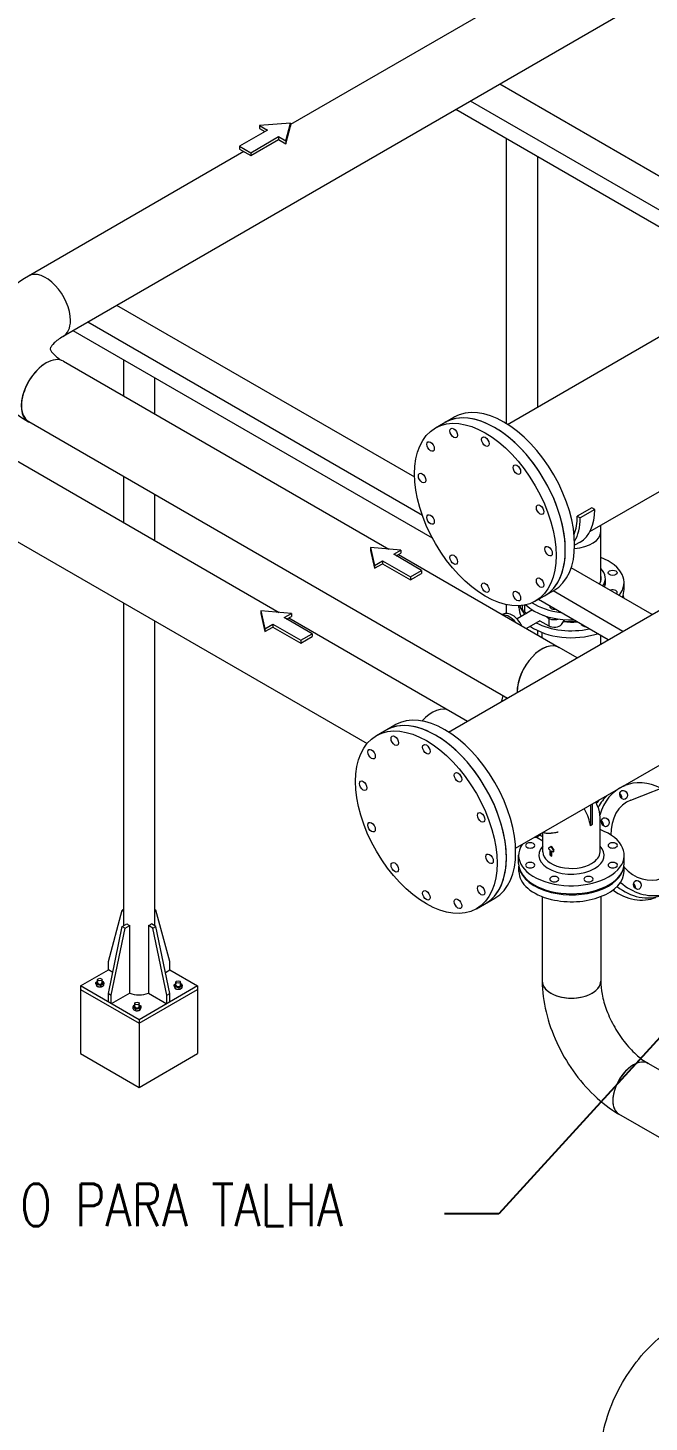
# Model space of a CAD drawing. Header units: millimetres. Extents: x -312439 to 477422, y -331570 to 212570.
# Drawn here: x 344821 to 346660, y 61954 to 66078 of the extents above; entities that cross this region are included whole.
import ezdxf

# ---------------------------------------------------------------- set-up
doc = ezdxf.new("R2010")
doc.units = ezdxf.units.MM
doc.layers.add('ARCONDTEXTO', color=4, linetype='Continuous')
doc.styles.add('ROMAND', font='ROMAND.SHX')
doc.styles.add('ROMANS', font='romans.shx', dxfattribs={"height": 187.5})
doc.dimstyles.new('1-50 (MILIMETRO)', dxfattribs={"dimscale": 0, "dimtxt": 125, "dimasz": 125, "dimexe": 100, "dimexo": 100, "dimgap": 50, "dimtad": 0, "dimdec": 0, "dimzin": 0, "dimdsep": 46, "dimtxsty": 'ROMAND', "dimcen": -390, "dimclrd": 1, "dimclre": 1, "dimclrt": 3, "dimadec": 0, "dimazin": 0, "dimtfac": 1, "dimtdec": 0, "dimtix": 1, "dimtmove": 2, "dimatfit": 2, "dimfxl": 1, "dimtvp": 1, "dimtolj": 1, "dimtzin": 0, "dimarcsym": 0})

msp = doc.modelspace()

# ---------------------------------------------------------------- linework, layer by layer
at = {"color": 0, "linetype": 'Continuous', "lineweight": 0, "extrusion": (-5.55112e-17, 0.816497, 0.57735)}
for p, q in [((348414.26, 67179.69), (344926.051, 65165.772)), ((347559.489, 66924.23), (345598.714, 65792.176)), ((347100.266, 65401.877), (346217.632, 65911.466)), ((346066.101, 63995.55), (349300.414, 65862.881)), ((347013.652, 65351.871), (346131.018, 65861.46)), ((346970.345, 65326.868), (346087.711, 65836.457)), ((345530.068, 65775.761), (345447.509, 65728.095)), ((345598.714, 65796.214), (345506.577, 65789.324)), ((345506.577, 65789.324), (345530.068, 65775.761)), ((345506.577, 65789.324), (345506.577, 65780.78)), ((345506.577, 65780.78), (345522.669, 65771.489)), ((345584.662, 65744.241), (345598.714, 65796.214)), ((345584.662, 65735.697), (345598.714, 65787.67)), ((345598.714, 65796.214), (345598.714, 65787.67)), ((345480.729, 65708.916), (345563.289, 65756.581)), ((345480.729, 65700.371), (345563.289, 65748.037)), ((345563.289, 65756.581), (345563.289, 65748.037)), ((345563.289, 65756.581), (345584.662, 65744.241)), ((345563.289, 65748.037), (345584.662, 65735.697)), ((345584.662, 65744.241), (345584.662, 65735.697)), ((346237.053, 65750.235), (346237.053, 64907.77)), ((345460.216, 65712.214), (344822.976, 65344.304)), ((345447.509, 65728.095), (345480.729, 65708.916)), ((345447.509, 65728.095), (345447.509, 65719.551)), ((345447.509, 65719.551), (345480.729, 65700.371)), ((345480.729, 65708.916), (345480.729, 65700.371)), ((346328.92, 65697.195), (346328.92, 64956.541)), ((346240.6, 64905.549), (347357.563, 65550.428)), ((346264.413, 63652.064), (349498.726, 65519.396)), ((343688.168, 65433.004), (345564.941, 64349.449)), ((345965.94, 64749), (345085.06, 65257.576)), ((343674.357, 65202.936), (345824.881, 63961.33)), ((345988.839, 64635.767), (344998.447, 65207.57)), ((346018.47, 64568.653), (344955.14, 65182.566)), ((346484.515, 64588.393), (347536.054, 65195.5)), ((344926.981, 65092.351), (345889.339, 64536.734)), ((345104.482, 65096.344), (345104.482, 64989.871)), ((345196.349, 65043.304), (345196.349, 64936.831)), ((344823.905, 64913.82), (346240.248, 64096.094)), ((346027.015, 64894.821), (346082.101, 64926.625)), ((345104.482, 64751.829), (345104.482, 64615.295)), ((345196.349, 64698.789), (345196.349, 64562.256)), ((346490.202, 64658.746), (346446.896, 64633.743)), ((346446.896, 64633.743), (346455.557, 64628.743)), ((346498.864, 64653.746), (346455.557, 64628.743)), ((346498.864, 64653.746), (346490.202, 64658.746)), ((346516.255, 64440.233), (346516.255, 64606.718)), ((345835.316, 64541.602), (345847.25, 64488.407)), ((345925.336, 64533.489), (345835.316, 64541.602)), ((345835.316, 64541.602), (345835.316, 64533.063)), ((346455.255, 64557.356), (346439.175, 64548.072)), ((345835.554, 64532.001), (345847.25, 64479.862)), ((345847.25, 64488.407), (345870.742, 64501.97)), ((345870.742, 64501.97), (345953.301, 64454.304)), ((345870.742, 64501.97), (345870.742, 64493.425)), ((345903.962, 64521.149), (345925.336, 64533.489)), ((345986.522, 64473.484), (345903.962, 64521.149)), ((345911.362, 64516.877), (345925.336, 64524.945)), ((345917.546, 64520.448), (346393.407, 64245.71)), ((345925.336, 64533.489), (345925.336, 64524.945)), ((345847.25, 64479.862), (345870.742, 64493.425)), ((345847.25, 64488.407), (345847.25, 64479.862)), ((345870.742, 64493.425), (345953.301, 64445.759)), ((345953.301, 64454.304), (345986.522, 64473.484)), ((345970.709, 64455.809), (345986.522, 64464.939)), ((345986.522, 64473.484), (345986.522, 64464.939)), ((346668.528, 64343.361), (346429.147, 64481.567)), ((345953.301, 64445.759), (345969.115, 64454.889)), ((345953.301, 64454.304), (345953.301, 64445.759)), ((346322.828, 64382.458), (346377.915, 64414.262)), ((346530.158, 64437.345), (346530.158, 64450.047)), ((346585.278, 64416.743), (346585.278, 64437.345)), ((345104.482, 64377.253), (345104.482, 63422.939)), ((346538.607, 64268.351), (346331.899, 64387.694)), ((346581.914, 64293.354), (346375.206, 64412.698)), ((345510.929, 64354.317), (345522.862, 64301.121)), ((345600.948, 64346.204), (345510.929, 64354.317)), ((345510.929, 64354.317), (345510.929, 64345.773)), ((345510.929, 64345.773), (345522.862, 64292.577)), ((345579.575, 64333.864), (345600.948, 64346.204)), ((345662.134, 64286.198), (345579.575, 64333.864)), ((345586.974, 64329.592), (345600.948, 64337.66)), ((345593.154, 64333.16), (346122.007, 64027.827)), ((345600.948, 64346.204), (345600.948, 64337.66)), ((346227.445, 64344.106), (346225.232, 64342.806)), ((346237.053, 64372.139), (346237.053, 64346.68)), ((346314.056, 64356.681), (346268.662, 64330.012)), ((346274.154, 64364.336), (346274.154, 64368.727)), ((346284.224, 64369.602), (346284.224, 64360.511)), ((346291.041, 64370.703), (346291.041, 64351.01)), ((346291.041, 64351.01), (346297.78, 64347.119)), ((346297.32, 64369.587), (346294.233, 64371.37)), ((346362.372, 64332.032), (346348.048, 64340.301)), ((346362.821, 64335.657), (346362.372, 64332.032)), ((346362.372, 64332.032), (346362.372, 64309.829)), ((345196.349, 64324.213), (345196.349, 63422.939)), ((345522.862, 64301.121), (345546.354, 64314.684)), ((345522.862, 64292.577), (345546.354, 64306.14)), ((345522.862, 64301.121), (345522.862, 64292.577)), ((345546.354, 64314.684), (345628.914, 64267.018)), ((345546.354, 64314.684), (345546.354, 64306.14)), ((345546.354, 64306.14), (345628.914, 64258.474)), ((346336.571, 64324.724), (346296.909, 64301.423)), ((346328.92, 64295.926), (346328.92, 64282.941)), ((346336.57, 64324.724), (346362.372, 64309.829)), ((346400.593, 64314.034), (346408.543, 64325.116)), ((346408.543, 64327.765), (346408.543, 64325.116)), ((346458.384, 64314.668), (346458.839, 64314.034)), ((345628.914, 64267.018), (345662.134, 64286.198)), ((345628.914, 64258.474), (345662.134, 64277.654)), ((345628.914, 64267.018), (345628.914, 64258.474)), ((345662.134, 64286.198), (345662.134, 64277.654)), ((346343.177, 64274.71), (346343.177, 64289.702)), ((346516.255, 64255.446), (346516.255, 64281.256)), ((346446.395, 64215.112), (346393.407, 64245.705)), ((346223.477, 64086.41), (346228.029, 64103.149)), ((346237.053, 64097.939), (346237.053, 64094.249)), ((345852.517, 63984.822), (345907.603, 64016.626)), ((346580.318, 63834.452), (346588.785, 63837.768)), ((346605.756, 63794.426), (346740.361, 63847.131)), ((346485.798, 63779.881), (346485.798, 63718.312)), ((346491.428, 63783.132), (346491.428, 63721.563)), ((346507.26, 63776.315), (346501.727, 63789.078)), ((346514.234, 63641.083), (346514.234, 63742.696)), ((346321.115, 63684.801), (346322.333, 63684.098)), ((346328.162, 63684), (346345.198, 63674.164)), ((346336.671, 63693.783), (346337.888, 63693.079)), ((346338.059, 63689.714), (346345.198, 63685.592)), ((346345.198, 63641.083), (346345.198, 63698.706)), ((346347.209, 63698.04), (346345.804, 63699.055)), ((346273.541, 63607.179), (346273.541, 63631.082)), ((346282.987, 63662.788), (346282.987, 63661.963)), ((346363.425, 63653.768), (346362.553, 63653.264)), ((346362.553, 63649.198), (346362.553, 63653.264)), ((346367.049, 63630.899), (346367.049, 63646.184)), ((346369.951, 63657.53), (346369.085, 63657.03)), ((346371.195, 63628.505), (346371.195, 63643.79)), ((346372.062, 63629.005), (346372.062, 63643.329)), ((346377.283, 63645.767), (346376.411, 63645.263)), ((346376.411, 63641.196), (346376.411, 63645.263)), ((346377.283, 63641.7), (346376.411, 63641.196)), ((346377.283, 63641.7), (346377.283, 63645.767)), ((346585.891, 63607.179), (346585.891, 63631.082)), ((346274.154, 63583.376), (346274.154, 63599.201)), ((346372.062, 63629.005), (346371.195, 63628.505)), ((346585.278, 63583.376), (346585.278, 63599.201)), ((346343.177, 63508.742), (346343.177, 63258.545)), ((346516.255, 63508.742), (346516.255, 63258.545)), ((345059.471, 63316.942), (345100.613, 63468.211)), ((345104.482, 63470.445), (345100.613, 63468.211)), ((345100.613, 63468.211), (345104.482, 63465.978)), ((345200.218, 63468.211), (345196.349, 63470.445)), ((345200.218, 63468.211), (345196.349, 63465.978)), ((345241.359, 63316.942), (345200.218, 63468.211)), ((346148.33, 63472.458), (346203.416, 63504.262)), ((345100.613, 63420.705), (345113.895, 63428.374)), ((345200.218, 63420.705), (345186.936, 63428.374)), ((345059.471, 63221.93), (345100.613, 63420.705)), ((345068.132, 63216.93), (345109.274, 63415.705)), ((345100.613, 63420.705), (345109.274, 63415.705)), ((345109.274, 63415.705), (345122.556, 63423.373)), ((345122.556, 63223.348), (345122.556, 63423.373)), ((345191.557, 63415.705), (345178.275, 63423.373)), ((345178.275, 63423.373), (345178.275, 63223.348)), ((345191.557, 63415.705), (345200.218, 63420.705)), ((345232.698, 63216.93), (345191.557, 63415.705)), ((345241.359, 63221.93), (345200.218, 63420.705)), ((345059.471, 63291.939), (345059.471, 63316.942)), ((345241.359, 63291.939), (345241.359, 63316.942)), ((344977.188, 63244.433), (345059.471, 63291.939)), ((345027.851, 63253.823), (345027.851, 63263.259)), ((345041.187, 63253.823), (345041.187, 63263.259)), ((345072.414, 63284.466), (345059.471, 63291.939)), ((345228.416, 63284.466), (345241.359, 63291.939)), ((345241.359, 63291.939), (345323.642, 63244.433)), ((344977.188, 63244.433), (344977.188, 63044.408)), ((345150.415, 63144.42), (344977.188, 63244.433)), ((344977.188, 63234.432), (345150.415, 63134.419)), ((345022.634, 63250.558), (345022.634, 63254.884)), ((345025.819, 63243.696), (345025.819, 63248.022)), ((345037.704, 63241.857), (345037.704, 63246.184)), ((345046.404, 63246.88), (345046.404, 63251.207)), ((345059.471, 63221.93), (345068.132, 63216.93)), ((345059.471, 63196.927), (345059.471, 63221.93)), ((345122.556, 63223.348), (345068.132, 63191.926)), ((345323.642, 63244.433), (345150.415, 63144.42)), ((345150.415, 63134.419), (345323.642, 63234.432)), ((345178.275, 63223.348), (345232.698, 63191.926)), ((345232.698, 63216.93), (345241.359, 63221.93)), ((345241.359, 63196.927), (345241.359, 63221.93)), ((345254.427, 63243.54), (345254.427, 63247.866)), ((345257.611, 63236.678), (345257.611, 63241.005)), ((345259.643, 63246.805), (345259.643, 63256.241)), ((345269.496, 63234.84), (345269.496, 63239.166)), ((345272.98, 63246.805), (345272.98, 63256.241)), ((345278.196, 63239.863), (345278.196, 63244.189)), ((345323.642, 63244.433), (345323.642, 63044.408)), ((345068.132, 63191.926), (345068.132, 63216.93)), ((345132.453, 63176.459), (345132.453, 63180.785)), ((345137.669, 63183.401), (345137.669, 63192.837)), ((345151.006, 63183.401), (345151.006, 63192.837)), ((345153.038, 63173.274), (345153.038, 63177.601)), ((345156.223, 63180.136), (345156.223, 63184.463)), ((345232.698, 63191.926), (345232.698, 63216.93)), ((345141.153, 63171.436), (345141.153, 63175.762)), ((345150.415, 63144.42), (345150.415, 62944.395)), ((344977.188, 63044.408), (345150.415, 62944.395)), ((345150.415, 62944.395), (345323.642, 63044.408)), ((347230.655, 62684.073), (346656.563, 63015.525)), ((347144.116, 62534.183), (346570.024, 62865.635))]:
    msp.add_line(p, q, dxfattribs=at)
at = {"color": 0, "linetype": 'Continuous', "lineweight": 0}
msp.add_arc((346429.716, 63742.696), 84.518, 0, 23.438949, dxfattribs=at)
for centre, major_axis, ratio, start_param, end_param in [((344874.514, 65255.038), (51.538, -89.266), 0.57735027, 0.78539816, 3.14159265), ((344874.514, 65255.038), (51.538, -89.266), 0.57735027, 0, 0.78539816), ((344874.514, 65002.556), (51.538, 89.266), 0.57735027, 0.77264666, 3.27555047), ((344875.443, 65003.086), (51.538, 89.266), 0.57735027, 0, 3.14159265), ((346202.465, 64654.542), (147.907, -256.182), 0.57735027, 0, 3.14159265), ((346202.465, 64654.542), (-147.907, 256.182), 0.57735027, 3.14159265, 6.28318531), ((346230.008, 64670.444), (147.907, -256.182), 0.57735027, 0, 3.14159265), ((346306.668, 64714.703), (99.156, -171.743), 0.57735027, 0.41774675, 0.78539816), ((346306.668, 64714.703), (-105.28, 182.351), 0.57735027, 3.45104114, 3.92699082), ((346349.975, 64739.707), (105.28, -182.351), 0.57735027, 0, 0.78539816), ((346429.716, 64588.258), (-86.539, 0), 0.57735027, 1.6777437, 3.14159265), ((346429.716, 64437.345), (-155.562, 0), 0.57735027, 2.70904475, 4.12246336), ((346429.716, 64450.047), (-88.193, 0), 0.57735027, 2.80419588, 3.33554568), ((346429.716, 64450.047), (-100.442, 0), 0.57735027, 2.74635841, 3.67400436), ((346429.716, 64437.345), (-100.442, 0), 0.57735027, 2.92096037, 3.14159265), ((346551.935, 64408.117), (-13.474, 0), 0.57735027, 2.74889357, 5.26308645), ((346429.716, 64416.743), (-155.562, 0), 0.57735027, 2.88879875, 3.14159265), ((346429.716, 64437.345), (-155.562, 0), 0.57735027, 0.72653182, 1.36710055), ((346551.935, 64408.117), (-13.474, 0), 0.57735027, 2.59089518, 2.74889357), ((346429.716, 64384.939), (-155.562, 0), 0.57735027, 3.21670002, 3.3195861), ((346245.458, 64293.787), (26.599, -45.275), 0.58236072, 1.82934796, 2.85681604), ((346254.044, 64298.832), (26.599, -45.275), 0.58236072, 1.46371236, 3.14159265), ((346429.716, 64364.336), (-155.562, 0), 0.57735027, 0, 0.3041974), ((346429.716, 64384.939), (-155.562, 0), 0.57735027, 0.17993104, 0.47916548), ((346307.497, 64360.511), (-23.273, 0), 0.57735027, 0, 0.7854281), ((346307.497, 64382.714), (-23.273, 0), 0.57735027, 0.98987599, 1.03977437), ((346429.716, 64416.743), (-155.562, 0), 0.57735027, 0.52664368, 0.7824175), ((346429.716, 64416.743), (-155.562, 0), 0.57735027, 0.78710212, 1.61749931), ((346379.091, 64341.379), (23.273, 0), 0.57735027, 3.44340421, 5.24143388), ((346379.091, 64366.782), (-13.474, 0), 0.57735027, 6.11129483, 8.02587212), ((346429.716, 64364.336), (-155.562, 0), 0.57735027, 0.67591198, 2.09242104), ((346429.716, 64384.939), (-155.562, 0), 0.57735027, 0.8369849, 1.91951811), ((346379.091, 64319.176), (23.273, 0), 0.57735027, 3.91088252, 5.89048623), ((346429.716, 64386.539), (-113.916, 0), 0.57735027, 1.36486036, 1.71923493), ((346429.716, 64388.139), (-113.916, 0), 0.57735027, 1.37434468, 1.69766024), ((346480.341, 64319.176), (23.273, 0), 0.57735027, 3.53429174, 4.36797508), ((346341.869, 64156.439), (51.538, 89.266), 0.57735027, 0, 2.37609433), ((346341.869, 64156.444), (51.538, 89.266), 0.57735027, 6.27399027, 8.63940969), ((346055.509, 63760.444), (147.907, -256.182), 0.57735027, 0, 3.14159265), ((346017.481, 63969.154), (51.538, 89.266), 0.57735027, 0, 1.21447712), ((346027.966, 63744.542), (147.907, -256.182), 0.57735027, 0, 3.14159265), ((346027.966, 63744.542), (-147.907, 256.182), 0.57735027, 3.14159265, 6.28318531), ((346651.087, 63678.657), (-62.301, 159.111), 0.81338956, 5.52720378, 7.10416283), ((346634.234, 63672.058), (62.301, -159.111), 0.81338956, 3.44016636, 3.75641728), ((346634.234, 63672.058), (-62.301, 159.111), 0.81338956, 0.29857371, 0.61482462), ((346567.146, 63803.111), (4.957, -12.66), 0.81338956, 1.69343461, 2.18320084), ((346567.146, 63803.111), (-4.957, 12.66), 0.81338956, 4.09998447, 5.32479349), ((346567.146, 63803.111), (4.957, -12.66), 0.81338956, 0.95839181, 1.69343461), ((346426.901, 63741.071), (-42.212, 73.114), 0.57735027, 4.09086735, 4.71209124), ((346617.381, 63665.459), (62.301, -159.111), 0.81338956, 3.51535622, 3.60763954), ((346651.087, 63678.657), (-45.33, 115.769), 0.81338956, 0, 1.16199555), ((346488.613, 63708.691), (7.169, 12.416), 0.57735027, 0.5040342, 1.06676213), ((346512.996, 63722.118), (4.957, -12.66), 0.81338956, 1.69343461, 2.18320084), ((346512.996, 63722.118), (-4.957, 12.66), 0.81338956, 4.09998447, 5.32479349), ((346512.996, 63722.118), (4.957, -12.66), 0.81338956, 0.95839181, 1.69343461), ((346429.716, 63631.082), (-156.175, 0), 0.57735027, 5.91803403, 10.42373876), ((346330.11, 63679.188), (7.962, 13.79), 0.57735027, 1.37487642, 1.54794814), ((346333.111, 63677.455), (6.737, 11.669), 0.57735027, 0.23927687, 1.33151946), ((346330.11, 63679.188), (7.962, 13.79), 0.57735027, 0.02284819, 0.19591991), ((346411.489, 63765.371), (-83.536, -67.15), 0.21132487, 0.45756061, 0.50408975), ((346307.553, 63660.296), (-13.658, 0), 0.57735027, 5.49778714, 8.6393798), ((346307.553, 63660.296), (-13.658, 0), 0.57735027, 2.35619449, 5.49778714), ((346429.716, 63631.082), (-96.767, 0), 0.57735027, 5.77456605, 8.6393798), ((346429.716, 63641.083), (-84.518, 0), 0.57735027, 0, 2.35619449), ((346429.716, 63692.036), (85.743, 49.471), 0.00028422, 3.81226072, 3.92679689), ((346429.716, 63679.971), (-85.743, 0), 0.57735027, 0.67083205, 0.7511986), ((346429.716, 63692.036), (84.518, 48.765), 0.00028422, 3.81059287, 3.92679645), ((346429.716, 63664.686), (-85.743, 0), 0.57735027, 0.7511986, 0.81959773), ((346429.716, 63692.032), (-60.639, 104.962), 0.57753972, 1.57060218, 1.68513796), ((346429.716, 63692.032), (-59.773, 103.462), 0.57753972, 1.57060175, 1.68680491), ((346429.716, 63679.971), (-85.743, 0), 0.57735027, 0.81959773, 0.899904), ((346429.716, 63641.083), (-84.518, 0), 0.57735027, 2.35619449, 3.14159265), ((346429.716, 63631.082), (-96.767, 0), 0.57735027, 2.35619449, 3.65021191), ((346551.879, 63660.296), (-13.658, 0), 0.57735027, 5.49778714, 8.6393798), ((346551.879, 63660.296), (-13.658, 0), 0.57735027, 2.35619449, 5.49778714), ((346429.716, 63607.179), (-156.175, 0), 0.57735027, 0, 3.14159265), ((346429.716, 63603.978), (155.562, 0), 0.57735027, 3.2346128, 4.3196899), ((346307.553, 63601.867), (-13.658, 0), 0.57735027, 5.49778714, 8.6393798), ((346307.553, 63601.867), (-13.658, 0), 0.57735027, 2.35619449, 5.49778714), ((346429.716, 63603.978), (155.562, 0), 0.57735027, 4.3196899, 6.19016516), ((346551.879, 63601.867), (-13.658, 0), 0.57735027, 5.49778714, 8.6393798), ((346551.879, 63601.867), (-13.658, 0), 0.57735027, 2.35619449, 5.49778714), ((346651.087, 63678.657), (-62.301, 159.111), 0.81338956, 2.13300307, 3.89757418), ((346651.087, 63678.657), (-45.33, 115.769), 0.81338956, 2.01178128, 3.14159265), ((346429.716, 63583.376), (-155.562, 0), 0.57735027, 0, 1.17809725), ((346379.115, 63560.551), (-13.658, 0), 0.57735027, 5.49778714, 8.6393798), ((346379.115, 63560.551), (-13.658, 0), 0.57735027, 2.35619449, 5.49778714), ((346429.716, 63583.376), (-155.562, 0), 0.57735027, 1.17809725, 3.14159265), ((346480.317, 63560.551), (-13.658, 0), 0.57735027, 5.49778714, 8.6393798), ((346480.317, 63560.551), (-13.658, 0), 0.57735027, 2.35619449, 5.49778714), ((346617.381, 63665.459), (62.301, -159.111), 0.81338956, 5.36724698, 6.28318531), ((346634.234, 63672.058), (62.301, -159.111), 0.81338956, 5.32898924, 6.28318531), ((346634.234, 63672.058), (-62.301, 159.111), 0.81338956, 2.18739659, 3.14159265), ((346607.871, 63536.781), (4.957, -12.66), 0.81338956, 1.69343461, 2.18320084), ((346607.871, 63536.781), (-4.957, 12.66), 0.81338956, 4.09998447, 5.32479349), ((346607.871, 63536.781), (4.957, -12.66), 0.81338956, 0.95839181, 1.69343461), ((345150.415, 63444.458), (45.934, 0), 0.57735027, 3.79325923, 4.06072241), ((345150.415, 63444.458), (-45.934, 0), 0.57735027, 2.2224629, 2.48992608), ((345034.519, 63253.823), (10.656, 0), 0.57735027, 2.35619449, 3.40339204), ((345034.519, 63253.823), (10.656, 0), 0.57735027, 3.40339204, 4.45058959), ((345034.519, 63253.823), (10.656, 0), 0.57735027, 2.24694203, 2.35619449), ((345034.519, 63253.823), (-6.668, 0), 0.57735027, 0, 3.14159265), ((345034.519, 63253.823), (10.656, 0), 0.57735027, 4.45058959, 5.49778714), ((345034.519, 63253.823), (10.656, 0), 0.57735027, 0.26179939, 0.89465062), ((345034.519, 63253.823), (10.656, 0), 0.57735027, 5.49778714, 6.54498469), ((345150.415, 63244.433), (45.934, 0), 0.57735027, 4.06072241, 5.36405555), ((345266.311, 63246.805), (-10.656, 0), 0.57735027, 5.49778714, 6.54498469), ((345266.311, 63246.805), (-10.656, 0), 0.57735027, 0.26179939, 1.30899694), ((345266.311, 63246.805), (-10.656, 0), 0.57735027, 5.38853468, 5.49778714), ((345266.311, 63246.805), (6.668, 0), 0.57735027, 3.14159265, 5.49778714), ((345266.311, 63246.805), (-10.656, 0), 0.57735027, 1.30899694, 2.35619449), ((345266.311, 63246.805), (6.668, 0), 0.57735027, 5.49778714, 6.28318531), ((345266.311, 63246.805), (-10.656, 0), 0.57735027, 3.40339204, 4.03624328), ((345266.311, 63246.805), (-10.656, 0), 0.57735027, 2.35619449, 3.40339204), ((346429.716, 63258.545), (86.539, 0), 0.57735027, 3.14159265, 5.49778714), ((346429.716, 63258.545), (-86.539, 0), 0.57735027, 0, 0.78539816), ((346429.716, 63258.545), (-86.539, 0), 0.57735027, 0.78539816, 3.14159265), ((346429.716, 63258.545), (86.539, 0), 0.57735027, 5.49778714, 6.28318531), ((345144.338, 63183.401), (10.656, 0), 0.57735027, 2.87979327, 3.92699082), ((345144.338, 63183.401), (10.656, 0), 0.57735027, 2.24694203, 2.87979327), ((345144.338, 63183.401), (10.656, 0), 0.57735027, 3.92699082, 4.97418837), ((345144.338, 63183.401), (6.668, 0), 0.57735027, 3.14159265, 3.92699082), ((345144.338, 63183.401), (6.668, 0), 0.57735027, 3.92699082, 6.28318531), ((345144.338, 63183.401), (10.656, 0), 0.57735027, 4.97418837, 6.02138592), ((345144.338, 63183.401), (10.656, 0), 0.57735027, 0.78539816, 0.89465062), ((345144.338, 63183.401), (10.656, 0), 0.57735027, 6.02138592, 7.06858347), ((346613.293, 62940.58), (-43.27, -74.945), 0.57735027, 3.14159265, 6.28318531), ((346613.293, 62940.58), (43.27, 74.945), 0.57735027, 0, 0.78539816), ((346613.293, 62940.58), (43.27, 74.945), 0.57735027, 0.78539816, 3.14159265)]:
    msp.add_ellipse(centre, major_axis=major_axis, ratio=ratio, start_param=start_param, end_param=end_param, dxfattribs=at)
for centre, major_axis, ratio in [((346174.922, 64638.64), (-147.907, 256.182), 0.57735027), ((346081.379, 64879.732), (-7.778, 13.472), 0.57735027), ((346174.922, 64854.667), (-7.778, 13.472), 0.57735027), ((346012.901, 64840.196), (-7.778, 13.472), 0.57735027), ((346268.464, 64771.718), (-7.778, 13.472), 0.57735027), ((345987.837, 64746.653), (-7.778, 13.472), 0.57735027), ((346336.942, 64653.111), (-7.778, 13.472), 0.57735027), ((346012.901, 64624.168), (-7.778, 13.472), 0.57735027), ((346362.007, 64530.626), (-7.778, 13.472), 0.57735027), ((346081.379, 64505.561), (-7.778, 13.472), 0.57735027), ((346551.935, 64466.574), (-13.474, 0), 0.57735027), ((346174.922, 64422.612), (-7.778, 13.472), 0.57735027), ((346336.942, 64437.083), (-7.778, 13.472), 0.57735027), ((346268.464, 64397.548), (-7.778, 13.472), 0.57735027), ((346000.423, 63728.64), (-147.907, 256.182), 0.57735027), ((345906.881, 63969.732), (-7.778, 13.472), 0.57735027), ((346000.423, 63944.668), (-7.778, 13.472), 0.57735027), ((345838.403, 63930.197), (-7.778, 13.472), 0.57735027), ((345813.338, 63836.654), (-7.778, 13.472), 0.57735027), ((346093.966, 63861.719), (-7.778, 13.472), 0.57735027), ((346583.999, 63809.71), (-4.957, 12.66), 0.81338956), ((346162.444, 63743.111), (-7.778, 13.472), 0.57735027), ((345838.403, 63714.169), (-7.778, 13.472), 0.57735027), ((346529.848, 63728.717), (-4.957, 12.66), 0.81338956), ((346187.508, 63620.627), (-7.778, 13.472), 0.57735027), ((345906.881, 63595.562), (-7.778, 13.472), 0.57735027), ((346624.724, 63543.38), (-4.957, 12.66), 0.81338956), ((346000.423, 63512.613), (-7.778, 13.472), 0.57735027), ((346162.444, 63527.084), (-7.778, 13.472), 0.57735027), ((346093.966, 63487.548), (-7.778, 13.472), 0.57735027), ((345034.519, 63263.259), (-6.668, 0), 0.57735027), ((345266.311, 63256.241), (6.668, 0), 0.57735027), ((345144.338, 63192.837), (6.668, 0), 0.57735027)]:
    msp.add_ellipse(centre, major_axis=major_axis, ratio=ratio, dxfattribs=at)
for points, knots in [([(344822.976, 65344.304), (344791.983, 65326.41), (344763.825, 65304.637), (344717.42, 65252.055), (344698.961, 65221.072), (344681.29, 65159.422), (344678.952, 65130.438), (344686.032, 65075.461), (344694.849, 65049.608), (344721.904, 64999.639), (344741.223, 64976.341), (344781.452, 64939.934), (344801.516, 64925.68), (344822.976, 64913.29)], [1.57079633, 1.57079633, 1.57079633, 1.57079633, 1.88495559, 1.88495559, 2.1921911, 2.1921911, 2.43041341, 2.43041341, 2.65917144, 2.65917144, 2.92406257, 2.92406257, 3.14159265, 3.14159265, 3.14159265, 3.14159265]), ([(344926.051, 65165.772), (344914.408, 65159.049), (344905.448, 65152.148), (344893.271, 65140.374), (344890.022, 65135.566), (344886.574, 65129), (344887.018, 65128.809), (344887.019, 65128.783), (344886.666, 65127.943), (344891.669, 65119.501), (344896.916, 65112.822), (344910.199, 65102.062), (344914.86, 65098.709), (344920.194, 65095.352)], [1.57079633, 1.57079633, 1.57079633, 1.57079633, 1.81792283, 1.81792283, 2.06181007, 2.06181007, 2.37173543, 2.37173543, 2.68589469, 2.68589469, 2.97542219, 2.97542219, 3.09844198, 3.09844198, 3.09844198, 3.09844198]), ([(346328.162, 63684), (346327.192, 63683.97), (346326.22, 63683.971), (346324.277, 63684.01), (346323.305, 63684.048), (346322.333, 63684.098)], [0.0337428486, 0.0337428486, 0.0337428486, 0.0337428486, 0.03614408468, 0.03614408468, 0.03854532076, 0.03854532076, 0.03854532076, 0.03854532076]), ([(346337.888, 63693.079), (346337.975, 63692.52), (346338.041, 63691.958), (346338.108, 63690.835), (346338.11, 63690.274), (346338.059, 63689.714)], [0.01602476072, 0.01602476072, 0.01602476072, 0.01602476072, 0.01840250685, 0.01840250685, 0.02078025297, 0.02078025297, 0.02078025297, 0.02078025297]), ([(346390.545, 63699.456), (346390.317, 63699.407), (346390.085, 63699.357), (346389.627, 63699.258), (346388.942, 63699.112), (346388.264, 63698.97), (346386.917, 63698.693), (346386.031, 63698.515), (346383.41, 63698.006), (346381.711, 63697.696), (346376.753, 63696.855), (346373.634, 63696.413), (346369.971, 63696.007), (346369.25, 63695.934), (346367.832, 63695.801), (346367.135, 63695.743), (346365.096, 63695.591), (346363.797, 63695.521), (346360.082, 63695.403), (346357.846, 63695.446), (346353.861, 63695.779), (346352.112, 63696.07), (346349.216, 63696.898), (346348.077, 63697.413), (346347.209, 63698.04)], [-0.0000567962, -0.0000567962, -0.0000567962, -0.0000567962, 0.0006669992, 0.0006669992, 0.0013907947, 0.0028383856, 0.0028383856, 0.0057335673, 0.0057335673, 0.0115239308, 0.0115239308, 0.0231046578, 0.0231046578, 0.0259998396, 0.0259998396, 0.0288950213, 0.0288950213, 0.0346853848, 0.0346853848, 0.0462661118, 0.0462661118, 0.0578468388, 0.0578468388, 0.0688509951, 0.0688509951, 0.0688509951, 0.0688509951]), ([(346343.177, 63258.545), (346343.177, 63228.499), (346347.223, 63197.93), (346361.958, 63137.057), (346372.673, 63106.753), (346399.731, 63048.129), (346416.075, 63019.82), (346453.316, 62967.076), (346474.202, 62942.645), (346519.553, 62899.447), (346544.003, 62880.658), (346570.024, 62865.635)], [0, 0, 0, 0, 0.31415927, 0.31415927, 0.62831853, 0.62831853, 0.9424778, 0.9424778, 1.25663706, 1.25663706, 1.57079633, 1.57079633, 1.57079633, 1.57079633]), ([(346516.255, 63258.545), (346516.255, 63247.257), (346517.499, 63234.122), (346523.146, 63205.02), (346527.705, 63188.946), (346540.226, 63155.723), (346548.313, 63138.56), (346567.253, 63105.453), (346578.143, 63089.535), (346601.179, 63061.097), (346613.307, 63048.543), (346636.116, 63028.756), (346646.825, 63021.148), (346656.563, 63015.525)], [0, 0, 0, 0, 0.2471265, 0.2471265, 0.50760913, 0.50760913, 0.77855804, 0.77855804, 1.053397, 1.053397, 1.32461508, 1.32461508, 1.57079633, 1.57079633, 1.57079633, 1.57079633]), ([(346515.429, 61847.183), (346515.429, 61877.229), (346519.475, 61907.798), (346534.211, 61968.672), (346544.926, 61998.975), (346571.983, 62057.599), (346588.327, 62085.908), (346625.569, 62138.653), (346646.454, 62163.084), (346691.805, 62206.282), (346716.255, 62225.07), (346742.276, 62240.093)], [3.14159265, 3.14159265, 3.14159265, 3.14159265, 3.45575192, 3.45575192, 3.76991118, 3.76991118, 4.08407045, 4.08407045, 4.39822972, 4.39822972, 4.71238898, 4.71238898, 4.71238898, 4.71238898])]:
    msp.add_open_spline(points, degree=3, knots=knots, dxfattribs=at)
msp.add_open_spline([(346469.126, 63765.42), (346468.428, 63766.629), (346467.73, 63767.838), (346467.032, 63769.047)], degree=3, dxfattribs=at)
for points, weights in [([(345022.634, 63254.884), (345024.965, 63257.007), (345026.984, 63258.173)], [1, 1.0379548493, 1]), ([(345024.226, 63252.23), (345023.487, 63253.823), (345022.634, 63254.884)], [1, 1.0379548493, 1]), ([(345022.634, 63250.558), (345023.487, 63247.942), (345024.226, 63246.35)], [1, 1.0379548493, 1]), ([(345025.819, 63248.022), (345024.965, 63250.638), (345024.226, 63252.23)], [1, 1.0379548493, 1]), ([(345024.226, 63246.35), (345024.965, 63244.757), (345025.819, 63243.696)], [1, 1.0379548493, 1]), ([(345031.761, 63247.88), (345029.003, 63248.307), (345025.819, 63248.022)], [1, 1.0379548493, 1]), ([(345025.819, 63243.696), (345029.003, 63242.426), (345031.761, 63242)], [1, 1.0379548493, 1]), ([(345026.984, 63258.173), (345027.416, 63258.422), (345027.851, 63258.64)], [1, 1.00788270894, 1.01249115378]), ([(345037.704, 63246.184), (345034.519, 63247.454), (345031.761, 63247.88)], [1, 1.0379548493, 1]), ([(345031.761, 63242), (345034.519, 63241.573), (345037.704, 63241.857)], [1, 1.0379548493, 1]), ([(345042.054, 63249.473), (345040.035, 63248.307), (345037.704, 63246.184)], [1, 1.0379548493, 1]), ([(345037.704, 63241.857), (345040.035, 63242.426), (345042.054, 63243.592)], [1, 1.0379548493, 1]), ([(345041.187, 63258.81), (345042.165, 63258.489), (345043.219, 63258.069)], [1.01660040172, 1.01226104367, 1]), ([(345046.404, 63251.207), (345044.073, 63250.638), (345042.054, 63249.473)], [1, 1.0379548493, 1]), ([(345042.054, 63243.592), (345044.073, 63244.757), (345046.404, 63246.88)], [1, 1.0379548493, 1]), ([(345043.219, 63258.069), (345044.073, 63257.007), (345044.812, 63255.415)], [1, 1.0379548493, 1]), ([(345044.812, 63255.415), (345045.551, 63253.823), (345046.404, 63251.207)], [1, 1.0379548493, 1]), ([(345254.427, 63247.866), (345256.758, 63249.989), (345258.777, 63251.155)], [1, 1.0379548493, 1]), ([(345256.019, 63245.213), (345255.28, 63246.805), (345254.427, 63247.866)], [1, 1.0379548493, 1]), ([(345254.427, 63243.54), (345255.28, 63240.924), (345256.019, 63239.332)], [1, 1.0379548493, 1]), ([(345257.611, 63241.005), (345256.758, 63243.62), (345256.019, 63245.213)], [1, 1.0379548493, 1]), ([(345256.019, 63239.332), (345256.758, 63237.74), (345257.611, 63236.678)], [1, 1.0379548493, 1]), ([(345263.554, 63240.862), (345260.796, 63241.289), (345257.611, 63241.005)], [1, 1.0379548493, 1]), ([(345257.611, 63236.678), (345260.796, 63235.408), (345263.554, 63234.982)], [1, 1.0379548493, 1]), ([(345258.777, 63251.155), (345259.209, 63251.404), (345259.643, 63251.622)], [1, 1.00788270894, 1.01249115378]), ([(345269.496, 63239.166), (345266.311, 63240.436), (345263.554, 63240.862)], [1, 1.0379548493, 1]), ([(345263.554, 63234.982), (345266.311, 63234.555), (345269.496, 63234.84)], [1, 1.0379548493, 1]), ([(345273.846, 63242.455), (345271.827, 63241.289), (345269.496, 63239.166)], [1, 1.0379548493, 1]), ([(345269.496, 63234.84), (345271.827, 63235.408), (345273.846, 63236.574)], [1, 1.0379548493, 1]), ([(345272.98, 63251.792), (345273.957, 63251.472), (345275.012, 63251.051)], [1.01660040172, 1.01226104367, 1]), ([(345278.196, 63244.189), (345275.865, 63243.62), (345273.846, 63242.455)], [1, 1.0379548493, 1]), ([(345273.846, 63236.574), (345275.865, 63237.74), (345278.196, 63239.863)], [1, 1.0379548493, 1]), ([(345275.012, 63251.051), (345275.865, 63249.989), (345276.604, 63248.397)], [1, 1.0379548493, 1]), ([(345276.604, 63248.397), (345277.343, 63246.805), (345278.196, 63244.189)], [1, 1.0379548493, 1]), ([(345132.453, 63180.785), (345133.306, 63183.401), (345134.045, 63184.993)], [1, 1.0379548493, 1]), ([(345136.803, 63179.051), (345134.784, 63180.217), (345132.453, 63180.785)], [1, 1.0379548493, 1]), ([(345134.045, 63184.993), (345134.784, 63186.586), (345135.637, 63187.647)], [1, 1.0379548493, 1]), ([(345135.637, 63187.647), (345136.692, 63188.068), (345137.669, 63188.388)], [1, 1.01226104367, 1.01660040172]), ([(345141.153, 63175.762), (345138.822, 63177.885), (345136.803, 63179.051)], [1, 1.0379548493, 1]), ([(345147.096, 63177.459), (345144.338, 63177.032), (345141.153, 63175.762)], [1, 1.0379548493, 1]), ([(345153.038, 63177.601), (345149.853, 63177.885), (345147.096, 63177.459)], [1, 1.0379548493, 1]), ([(345151.006, 63188.218), (345151.441, 63188.001), (345151.872, 63187.751)], [1.01249115378, 1.00788270894, 1]), ([(345151.872, 63187.751), (345153.891, 63186.586), (345156.223, 63184.463)], [1, 1.0379548493, 1]), ([(345154.63, 63181.809), (345153.891, 63180.217), (345153.038, 63177.601)], [1, 1.0379548493, 1]), ([(345156.223, 63184.463), (345155.369, 63183.401), (345154.63, 63181.809)], [1, 1.0379548493, 1]), ([(345154.63, 63175.928), (345155.369, 63177.52), (345156.223, 63180.136)], [1, 1.0379548493, 1]), ([(345132.453, 63176.459), (345134.784, 63174.336), (345136.803, 63173.17)], [1, 1.0379548493, 1]), ([(345136.803, 63173.17), (345138.822, 63172.005), (345141.153, 63171.436)], [1, 1.0379548493, 1]), ([(345141.153, 63171.436), (345144.338, 63171.151), (345147.096, 63171.578)], [1, 1.0379548493, 1]), ([(345147.096, 63171.578), (345149.853, 63172.005), (345153.038, 63173.274)], [1, 1.0379548493, 1]), ([(345153.038, 63173.274), (345153.891, 63174.336), (345154.63, 63175.928)], [1, 1.0379548493, 1])]:
    msp.add_rational_spline(points, weights, degree=2, dxfattribs=at)

# ---------------------------------------------------------------- texts
at = {"layer": 'ARCONDTEXTO', "linetype": 'Continuous', "lineweight": -3, "style": 'ROMANS', "width": 0.8}
msp.add_text('TRILHO PARA TALHA', height=125, dxfattribs=at).set_placement((344438.19, 62534.383, -19203.731))

# ---------------------------------------------------------------- leaders
msp.add_leader([(347145.586, 63591.257, -9601.866), (346215.37, 62570.53, -9601.866), (346053.801, 62570.53, -9601.866)], dimstyle='1-50 (MILIMETRO)', override={"dimscale": 1, "dimfxl": 2})

doc.saveas('drawing.dxf')
